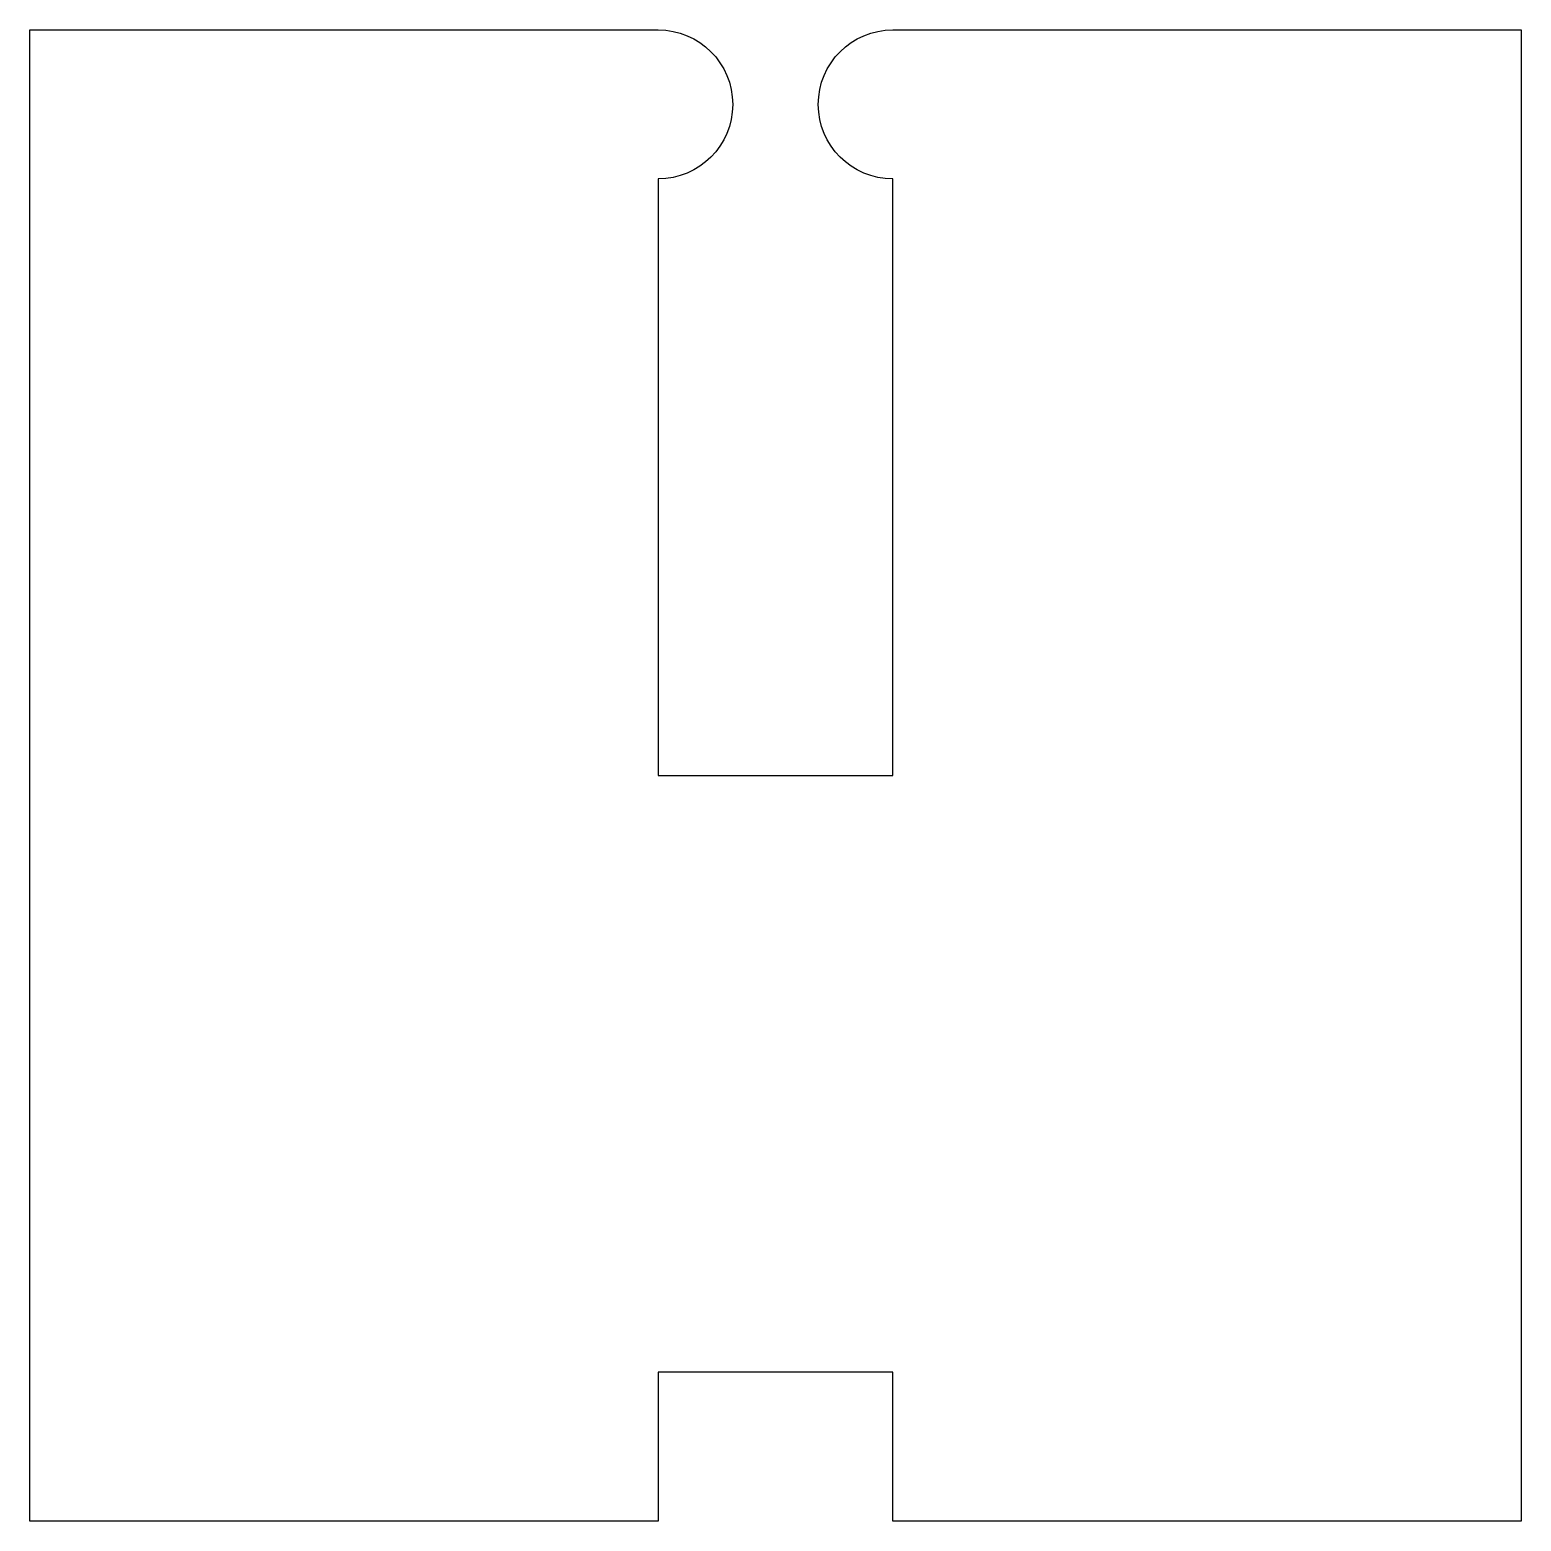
# Model space of a CAD drawing. Header units: inches. Extents: x -1 to 0, y -1 to 0.
import ezdxf

# ---------------------------------------------------------------- set-up
doc = ezdxf.new("R2010")
doc.units = ezdxf.units.IN
doc.layers.get('0').update_dxf_attribs({"linetype": 'CONTINUOUS'})

msp = doc.modelspace()

# ---------------------------------------------------------------- linework, layer by layer
msp.add_lwpolyline([(-0.5787, -0.1), (-0.5787, -0.5), (-0.4213, -0.5), (-0.4213, -0.1, -1), (-0.4213, 0), (0, 0), (0, -1), (-0.4213, -1), (-0.4213, -0.9), (-0.5787, -0.9), (-0.5787, -1), (-1, -1), (-1, 0), (-0.5787, 0, -1)], format="xyb", close=True)

doc.saveas('drawing.dxf')
